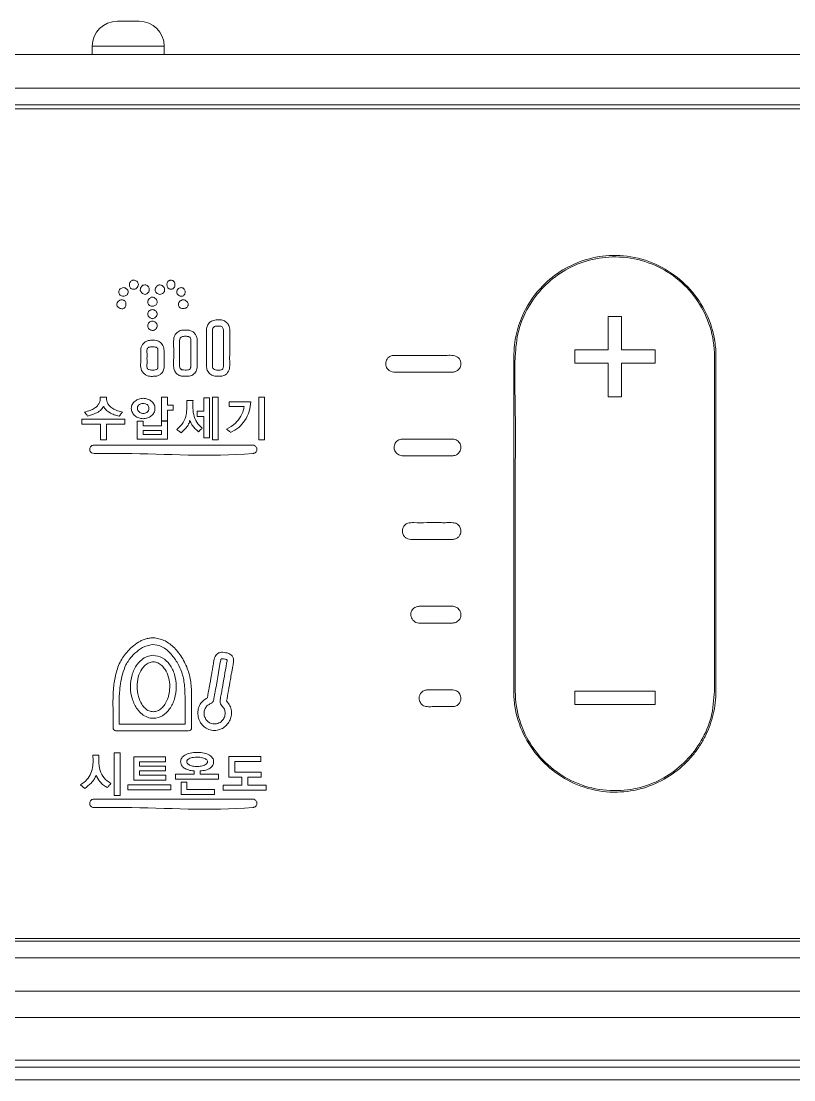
# Model space of a CAD drawing. Extents: x 7905 to 14077, y -986 to 9572.
# Drawn here: x 8956.5 to 9002.7, y -216.3 to -153 of the extents above; entities that cross this region are included whole.
import ezdxf

# ---------------------------------------------------------------- set-up
doc = ezdxf.new("R2010")
doc.units = 0
doc.header["$LTSCALE"] = 20
doc.header["$MEASUREMENT"] = 0
doc.layers.get('0').update_dxf_attribs({"linetype": 'CONTINUOUS'})

msp = doc.modelspace()

# ---------------------------------------------------------------- linework, layer by layer
at = {"color": 7, "linetype": 'Continuous', "lineweight": 15}
for p, q in [((8962.30162, -152.99746), (8963.60162, -152.99746)), ((9020.95162, -154.99706), (8816.95162, -154.99706)), ((8960.80162, -154.49746), (8960.80162, -154.99706)), ((8965.10162, -154.99706), (8965.10162, -154.49746)), ((9020.95163, -156.99746), (8816.95162, -156.99746)), ((8816.95162, -157.99746), (9020.95162, -157.99746)), ((8816.85923, -158.24731), (9020.85923, -158.24731)), ((8992.44863, -170.64763), (8991.64853, -170.64763)), ((8991.64853, -170.64763), (8991.64853, -172.64753)), ((8992.44863, -172.64753), (8992.44863, -170.64763)), ((8991.64853, -172.64753), (8989.64863, -172.64753)), ((8989.64863, -172.64753), (8989.64863, -173.44763)), ((8994.44888, -172.64753), (8992.44863, -172.64753)), ((8994.44888, -173.44763), (8994.44888, -172.64753)), ((8989.64863, -173.44763), (8991.64853, -173.44763)), ((8991.64853, -173.44763), (8991.64853, -175.44753)), ((8992.44863, -175.44753), (8992.44863, -173.44763)), ((8992.44863, -173.44763), (8994.44888, -173.44763)), ((8961.28041, -175.46811), (8961.64907, -175.46811)), ((8964.93861, -175.46811), (8965.29033, -175.46811)), ((8964.93861, -176.89016), (8964.93861, -175.46811)), ((8965.29033, -175.46811), (8965.29033, -175.962)), ((8966.45799, -175.66959), (8966.82382, -175.66959)), ((8967.46316, -175.52481), (8967.80677, -175.52481)), ((8967.46316, -176.32279), (8967.46316, -175.52481)), ((8967.80677, -175.52481), (8967.80677, -177.90994)), ((8967.9907, -178.02395), (8967.9907, -175.46843)), ((8967.9907, -175.46843), (8968.33466, -175.46843)), ((8968.33466, -175.46843), (8968.33466, -178.02395)), ((8968.98254, -176.04406), (8968.98254, -175.74914)), ((8968.98254, -175.74914), (8970.27441, -175.74914)), ((8970.75472, -178.02395), (8970.75472, -175.46843)), ((8970.75472, -175.46843), (8971.10644, -175.46843)), ((8971.10644, -175.46843), (8971.10644, -178.02395)), ((8991.64853, -175.44753), (8992.44863, -175.44753)), ((8965.29033, -175.962), (8965.64523, -175.962)), ((8965.29033, -176.26292), (8965.29033, -176.89016)), ((8965.64523, -176.26292), (8965.29033, -176.26292)), ((8965.64523, -175.962), (8965.64523, -176.26292)), ((8967.06558, -176.32279), (8967.46316, -176.32279)), ((8967.06558, -176.635), (8967.06558, -176.32279)), ((8969.88001, -176.04406), (8968.98254, -176.04406)), ((8960.18197, -176.79145), (8962.74808, -176.79145)), ((8960.18197, -177.08673), (8960.18197, -176.79145)), ((8961.2837, -177.08673), (8960.18197, -177.08673)), ((8961.2837, -178.02371), (8961.2837, -177.08673)), ((8961.64635, -177.08673), (8961.64635, -178.02371)), ((8962.74808, -177.08673), (8961.64635, -177.08673)), ((8962.74808, -176.79145), (8962.74808, -177.08673)), ((8963.48715, -176.91905), (8963.83922, -176.91905)), ((8963.48715, -177.99503), (8963.48715, -176.91905)), ((8963.83922, -176.91905), (8963.83922, -177.18575)), ((8963.83922, -177.18575), (8964.93847, -177.18575)), ((8964.93847, -177.18575), (8964.93847, -176.91905)), ((8964.93847, -176.91905), (8965.28984, -176.91905)), ((8965.29033, -176.89016), (8964.93861, -176.89016)), ((8965.28984, -176.91905), (8965.28984, -177.99503)), ((8967.46316, -176.635), (8967.06558, -176.635)), ((8967.46316, -177.90994), (8967.46316, -176.635)), ((8963.83922, -177.70328), (8963.83922, -177.47327)), ((8963.83922, -177.47327), (8964.93847, -177.47327)), ((8964.93847, -177.70328), (8963.83922, -177.70328)), ((8964.93847, -177.47327), (8964.93847, -177.70328)), ((8961.64635, -178.02371), (8961.2837, -178.02371)), ((8965.28984, -177.99503), (8963.48715, -177.99503)), ((8967.80677, -177.90994), (8967.46316, -177.90994)), ((8968.33466, -178.02395), (8967.9907, -178.02395)), ((8971.10644, -178.02395), (8970.75472, -178.02395)), ((8994.44885, -193.04722), (8989.64895, -193.04722)), ((8989.64895, -193.04722), (8989.64895, -193.84732)), ((8994.44885, -193.84732), (8994.44885, -193.04722)), ((8989.64895, -193.84732), (8994.44885, -193.84732)), ((8966.34588, -195.03139), (8962.41382, -195.03139)), ((8962.11329, -196.73786), (8962.46501, -196.73786)), ((8962.11329, -199.29338), (8962.11329, -196.73786)), ((8962.46501, -196.73786), (8962.46501, -199.29338)), ((8960.83507, -196.88278), (8961.20125, -196.88278)), ((8963.28024, -196.98509), (8965.18277, -196.98509)), ((8963.28024, -198.37609), (8963.28024, -196.98509)), ((8963.63196, -197.28036), (8963.63196, -197.53648)), ((8965.18277, -197.28036), (8963.63196, -197.28036)), ((8965.18277, -196.98509), (8965.18277, -197.28036)), ((8968.97414, -196.96561), (8970.88514, -196.96561)), ((8968.97414, -198.19469), (8968.97414, -196.96561)), ((8969.32304, -197.263), (8969.32304, -197.89977)), ((8970.88514, -197.263), (8969.32304, -197.263)), ((8970.88514, -196.96561), (8970.88514, -197.263)), ((8963.63196, -197.53648), (8965.16866, -197.53648)), ((8963.63196, -197.82576), (8963.63196, -198.08152)), ((8965.16866, -197.82576), (8963.63196, -197.82576)), ((8963.63196, -198.08152), (8965.1997, -198.08152)), ((8965.16866, -197.53648), (8965.16866, -197.82576)), ((8965.1997, -198.08152), (8965.1997, -198.37609)), ((8965.78486, -198.02465), (8966.88693, -198.02465)), ((8965.78486, -198.3224), (8965.78486, -198.02465)), ((8966.88693, -198.02465), (8966.88693, -197.82357)), ((8967.24712, -197.82357), (8967.24712, -198.02465)), ((8967.24712, -198.02465), (8968.35237, -198.02465)), ((8968.35237, -198.02465), (8968.35237, -198.3224)), ((8969.32304, -197.89977), (8970.90772, -197.89977)), ((8970.90772, -197.89977), (8970.90772, -198.19469)), ((8960.34576, -198.86786), (8960.08824, -198.65584)), ((8962.93385, -198.65203), (8965.50066, -198.65203)), ((8962.93385, -198.94731), (8962.93385, -198.65203)), ((8965.1997, -198.37609), (8963.28024, -198.37609)), ((8965.50066, -198.65203), (8965.50066, -198.94731)), ((8968.35237, -198.3224), (8965.78486, -198.3224)), ((8966.10885, -199.23718), (8966.10885, -198.48753)), ((8966.10885, -198.48753), (8966.46057, -198.48753)), ((8966.46057, -198.48753), (8966.46057, -198.94191)), ((8968.63618, -198.68047), (8969.7439, -198.68047)), ((8968.63618, -198.97574), (8968.63618, -198.68047)), ((8969.7439, -198.19469), (8968.97414, -198.19469)), ((8969.7439, -198.68047), (8969.7439, -198.19469)), ((8970.90772, -198.19469), (8970.10409, -198.19469)), ((8970.10409, -198.19469), (8970.10409, -198.68047)), ((8970.10409, -198.68047), (8971.20017, -198.68047)), ((8971.20017, -198.68047), (8971.20017, -198.97574)), ((8962.46501, -199.29338), (8962.11329, -199.29338)), ((8965.50066, -198.94731), (8962.93385, -198.94731)), ((8968.10487, -199.23718), (8966.10885, -199.23718)), ((8966.46057, -198.94191), (8968.10487, -198.94191)), ((8968.10487, -198.94191), (8968.10487, -199.23718)), ((8971.20017, -198.97574), (8968.63618, -198.97574)), ((9020.85923, -207.84731), (8816.85923, -207.84731)), ((9020.95162, -207.99746), (8816.95162, -207.99746)), ((8816.95163, -208.99746), (9020.95163, -208.99746)), ((9020.95162, -210.99746), (8816.95162, -210.99746)), ((9015.33321, -212.56551), (8822.57003, -212.56551)), ((8822.50781, -215.1104), (9015.39544, -215.1104)), ((9015.39544, -215.53622), (8822.50781, -215.53622)), ((8817.86493, -216.29108), (9020.03832, -216.29108)), ((8817.86493, -216.29168), (9020.03832, -216.29168))]:
    msp.add_line(p, q, dxfattribs=at)
at = {"color": 8, "linetype": 'Continuous', "lineweight": 15}
msp.add_line((8965.10162, -154.49746), (8960.80162, -154.49746), dxfattribs=at)
at = {"color": 7, "linetype": 'Continuous', "lineweight": 15}
for centre, start, end in [((8962.30162, -154.49746), 90, 180), ((8963.60162, -154.49746), 0, 90)]:
    msp.add_arc(centre, 1.5, start, end, dxfattribs=at)
for points, knots in [([(8986.00448, -173.07905), (8986.01147, -172.83667), (8986.02493, -172.37018), (8986.14614, -171.693), (8986.32944, -171.05712), (8986.75272, -170.03257), (8987.57277, -168.86799), (8988.91128, -167.8133), (8990.33741, -167.18181), (8991.96425, -166.92444), (8993.67169, -167.13953), (8995.2819, -167.86496), (8996.61233, -168.99211), (8997.58684, -170.44156), (8997.98335, -171.71116), (8998.07381, -172.52704), (8998.09151, -172.8426), (8998.09324, -173.1143), (8998.09261, -173.40618), (8998.09279, -173.72778), (8998.09262, -175.20177), (8998.0929, -179.40053), (8998.09272, -184.73922), (8998.09277, -188.97756), (8998.09275, -190.54891), (8998.09277, -191.03811), (8998.09269, -191.5273), (8998.09299, -192.01649), (8998.09185, -192.51225), (8998.09696, -193.09189), (8998.06975, -193.73764), (8997.94595, -194.4279), (8997.75485, -195.07518), (8997.49534, -195.68896), (8997.17294, -196.26558), (8996.79197, -196.80101), (8996.16528, -197.50775), (8995.18378, -198.2822), (8993.75809, -198.91293), (8992.13161, -199.17068), (8990.42486, -198.95511), (8988.8152, -198.22934), (8987.48488, -197.10205), (8986.51023, -195.65267), (8986.11367, -194.38307), (8986.02338, -193.56725), (8986.00568, -193.25149), (8986.00401, -192.97975), (8986.00461, -192.68782), (8986.00444, -192.36637), (8986.00461, -190.89239), (8986.00434, -186.69363), (8986.0045, -181.35494), (8986.00448, -177.1166), (8986.00448, -175.54525), (8986.00448, -175.05605), (8986.00448, -174.56686), (8986.00448, -174.07766), (8986.00448, -173.58173), (8986.00448, -173.24886), (8986.00448, -173.07905)], [0, 0, 0, 0, 0.00933422, 0.01796401, 0.02642985, 0.0347949, 0.06063149, 0.08016364, 0.09986979, 0.12008152, 0.14292922, 0.16517066, 0.18722208, 0.20928616, 0.23164561, 0.23763016, 0.24090838, 0.2438215, 0.24810058, 0.25215837, 0.25621617, 0.30490974, 0.41398334, 0.46197573, 0.46826044, 0.47454516, 0.48082987, 0.48711459, 0.49339931, 0.49993595, 0.50946027, 0.51825692, 0.5268909, 0.53542278, 0.54388518, 0.5523034, 0.5606972, 0.58023785, 0.59994702, 0.62015047, 0.64298459, 0.66522352, 0.68727778, 0.70934373, 0.7316998, 0.73768521, 0.74096274, 0.7438835, 0.74815678, 0.75221458, 0.75627238, 0.80496595, 0.91403955, 0.96203193, 0.96831665, 0.97460137, 0.98088608, 0.9871708, 0.99345552, 1, 1, 1, 1]), ([(8998.00456, -193.04733), (8997.96482, -193.57221), (8997.88661, -194.60503), (8997.2707, -196.03298), (8996.35873, -197.24597), (8995.16908, -198.19395), (8993.76121, -198.82337), (8992.14772, -199.08045), (8990.45587, -198.87683), (8988.8617, -198.17293), (8987.54995, -197.06749), (8986.59535, -195.63767), (8986.05967, -193.936), (8986.10212, -192.09867), (8986.09006, -190.21595), (8986.09753, -186.09395), (8986.07214, -181.49252), (8986.11887, -176.40378), (8986.01492, -173.64661), (8986.21632, -171.4897), (8986.82525, -170.06203), (8987.73925, -168.84899), (8988.92856, -167.90104), (8990.33668, -167.27162), (8991.95017, -167.01453), (8993.64199, -167.21813), (8995.23604, -167.92204), (8996.54761, -169.02751), (8997.50203, -170.45734), (8998.03753, -172.159), (8997.99517, -173.9963), (8998.00698, -175.87905), (8997.99848, -182.23989), (8998.0017, -187.96148), (8998.00456, -193.04733)], [0, 0, 0, 0, 0.02030714, 0.03995849, 0.05934831, 0.07872656, 0.09833603, 0.118551, 0.14141615, 0.16347455, 0.18525412, 0.20709658, 0.22939424, 0.25324313, 0.27791881, 0.3025945, 0.41314158, 0.4565708, 0.50000001, 0.52030723, 0.53995923, 0.55935034, 0.57873026, 0.59834131, 0.61855704, 0.64142153, 0.6634782, 0.68525585, 0.70709706, 0.72939424, 0.75324312, 0.77791881, 0.8025945, 1, 1, 1, 1]), ([(8962.66236, -169.44784), (8962.62454, -169.4438), (8962.55134, -169.43598), (8962.45907, -169.37573), (8962.39705, -169.29219), (8962.37208, -169.19094), (8962.39815, -169.08824), (8962.46483, -169.00462), (8962.5548, -168.94578), (8962.66062, -168.92093), (8962.76657, -168.94435), (8962.85761, -169.00141), (8962.92539, -169.08443), (8962.95379, -169.18798), (8962.92642, -169.29182), (8962.85958, -169.37445), (8962.76863, -169.43441), (8962.69762, -169.44339), (8962.66236, -169.44784)], [0, 0, 0, 0, 0.067239829, 0.130156277, 0.190562044, 0.250095509, 0.31036571, 0.373210844, 0.437317457, 0.499792458, 0.562221774, 0.62616769, 0.689013974, 0.749992779, 0.810876794, 0.873360727, 0.937108931, 1, 1, 1, 1]), ([(8963.2732, -169.02377), (8963.24858, -169.0223), (8963.20226, -169.01954), (8963.13972, -168.99466), (8963.08267, -168.95151), (8963.03823, -168.88417), (8963.01654, -168.79681), (8963.02025, -168.70624), (8963.04837, -168.61997), (8963.10119, -168.54578), (8963.1708, -168.50018), (8963.24794, -168.48176), (8963.32578, -168.48477), (8963.41803, -168.51274), (8963.50578, -168.5797), (8963.56028, -168.68948), (8963.55378, -168.81229), (8963.49722, -168.92111), (8963.39982, -169.00596), (8963.31596, -169.01775), (8963.2732, -169.02377)], [0, 0, 0, 0, 0.04362883, 0.08207616, 0.11770709, 0.16948941, 0.2219903, 0.2754041, 0.32870044, 0.3812479, 0.43445275, 0.47264691, 0.520716, 0.57126097, 0.64217895, 0.71060759, 0.78077393, 0.85221803, 0.92463398, 1, 1, 1, 1]), ([(8963.9536, -169.33072), (8963.92142, -169.32453), (8963.85173, -169.31113), (8963.77268, -169.25284), (8963.71355, -169.19088), (8963.67652, -169.1321), (8963.66321, -169.05056), (8963.68794, -168.95474), (8963.73425, -168.84863), (8963.83099, -168.7829), (8963.93852, -168.76055), (8964.04502, -168.77477), (8964.1327, -168.82995), (8964.18913, -168.91779), (8964.21201, -169.02498), (8964.21525, -169.14285), (8964.14176, -169.23099), (8964.06621, -169.31246), (8963.99111, -169.32464), (8963.9536, -169.33072)], [0, 0, 0, 0, 0.05659714, 0.12255404, 0.16638394, 0.20639194, 0.24142736, 0.30710286, 0.37647127, 0.43804021, 0.50250272, 0.56483466, 0.62068306, 0.67769917, 0.74134856, 0.81233935, 0.87119395, 0.93566579, 1, 1, 1, 1]), ([(8964.84345, -169.33037), (8964.80498, -169.32514), (8964.72941, -169.31488), (8964.63885, -169.24677), (8964.57709, -169.16447), (8964.55303, -169.06109), (8964.58366, -168.95372), (8964.63656, -168.8468), (8964.73657, -168.78004), (8964.84384, -168.75906), (8964.94659, -168.78156), (8965.03292, -168.83776), (8965.09866, -168.92515), (8965.12897, -169.03658), (8965.12573, -169.15593), (8965.05031, -169.24632), (8964.95903, -169.31312), (8964.88158, -169.32468), (8964.84345, -169.33037)], [0, 0, 0, 0, 0.06546685, 0.12863113, 0.18771797, 0.2392056, 0.30366873, 0.37496474, 0.43894273, 0.50176965, 0.55740479, 0.61475837, 0.67486944, 0.73999462, 0.81088985, 0.86780593, 0.93490966, 1, 1, 1, 1]), ([(8965.50148, -169.02376), (8965.47719, -169.02166), (8965.43086, -169.01765), (8965.36951, -168.98607), (8965.31438, -168.93277), (8965.27425, -168.85271), (8965.25936, -168.75282), (8965.27313, -168.65296), (8965.31276, -168.57294), (8965.36831, -168.51954), (8965.43101, -168.48954), (8965.50298, -168.48075), (8965.57476, -168.49099), (8965.63693, -168.52191), (8965.69227, -168.57572), (8965.73216, -168.65559), (8965.74666, -168.75502), (8965.73257, -168.85433), (8965.69296, -168.93393), (8965.63775, -168.98727), (8965.5757, -169.01755), (8965.52777, -169.02393), (8965.50237, -169.02376), (8965.50148, -169.02376)], [0, 0, 0, 0, 0.045095642, 0.086036046, 0.125702005, 0.186587494, 0.249168258, 0.311562505, 0.371994085, 0.411835333, 0.453222519, 0.499315513, 0.545144159, 0.586590321, 0.626609447, 0.687184622, 0.749379306, 0.811449008, 0.8716858, 0.911424377, 0.952628482, 0.998336896, 1, 1, 1, 1]), ([(8966.10988, -169.44779), (8966.07393, -169.44101), (8965.99948, -169.42697), (8965.9087, -169.35125), (8965.84816, -169.24625), (8965.85187, -169.12554), (8965.89931, -169.01942), (8965.98056, -168.95299), (8966.0673, -168.92827), (8966.14077, -168.92762), (8966.21367, -168.94656), (8966.27894, -168.9914), (8966.32676, -169.06334), (8966.35041, -169.14612), (8966.35112, -169.23241), (8966.32878, -169.31509), (8966.28179, -169.38691), (8966.20734, -169.43756), (8966.14472, -169.44831), (8966.11142, -169.44781), (8966.10988, -169.44779)], [0, 0, 0, 0, 0.06797514, 0.14073804, 0.21490524, 0.28872365, 0.35891184, 0.42849361, 0.47842629, 0.52641966, 0.56527278, 0.61879697, 0.67139744, 0.72492214, 0.77888068, 0.83207203, 0.88413732, 0.93722611, 0.99710318, 1, 1, 1, 1]), ([(8964.11655, -169.79925), (8964.11655, -169.79878), (8964.11639, -169.75877), (8964.14193, -169.67571), (8964.20888, -169.58443), (8964.28693, -169.52259), (8964.36305, -169.49062), (8964.45749, -169.49322), (8964.55645, -169.54387), (8964.63129, -169.62832), (8964.67217, -169.71953), (8964.68331, -169.79897), (8964.67088, -169.8799), (8964.627, -169.95367), (8964.55013, -170.00796), (8964.45936, -170.0361), (8964.36321, -170.03988), (8964.26988, -170.01928), (8964.1887, -169.97286), (8964.12762, -169.89647), (8964.12036, -169.83269), (8964.11655, -169.79925)], [0, 0, 0, 0, 0.000803408, 0.069636254, 0.14538054, 0.195112122, 0.241593454, 0.285869726, 0.355094122, 0.428523645, 0.478212852, 0.52719228, 0.565971982, 0.618818056, 0.671471016, 0.726192334, 0.782094421, 0.837216129, 0.890306149, 0.942492862, 1, 1, 1, 1]), ([(8962.57004, -170.19612), (8962.53268, -170.18951), (8962.4518, -170.1752), (8962.36367, -170.11614), (8962.30394, -170.05492), (8962.27186, -170.00265), (8962.2593, -169.94464), (8962.27094, -169.8667), (8962.31921, -169.77502), (8962.40448, -169.70127), (8962.4961, -169.6622), (8962.576, -169.65329), (8962.65701, -169.6666), (8962.73118, -169.7089), (8962.78631, -169.78293), (8962.81453, -169.87016), (8962.81767, -169.96223), (8962.7958, -170.0514), (8962.74735, -170.12888), (8962.66871, -170.18627), (8962.60419, -170.19271), (8962.57004, -170.19612)], [0, 0, 0, 0, 0.06644875, 0.14387872, 0.18179378, 0.21727438, 0.25065067, 0.28422396, 0.35450591, 0.42856138, 0.47878501, 0.52836596, 0.56833558, 0.62214541, 0.67439671, 0.72767291, 0.78168553, 0.83511752, 0.88736472, 0.94037536, 1, 1, 1, 1]), ([(8964.39972, -170.78383), (8964.36573, -170.77812), (8964.29548, -170.76633), (8964.20704, -170.69955), (8964.14008, -170.61324), (8964.10695, -170.50841), (8964.1311, -170.40256), (8964.1981, -170.31843), (8964.28951, -170.26014), (8964.39678, -170.235), (8964.50474, -170.2585), (8964.59606, -170.31739), (8964.66318, -170.40076), (8964.68859, -170.50532), (8964.6573, -170.60888), (8964.59387, -170.69754), (8964.50744, -170.76375), (8964.43579, -170.7842), (8964.4007, -170.78384), (8964.39972, -170.78383)], [0, 0, 0, 0, 0.060130794, 0.124275251, 0.189681475, 0.251687705, 0.311458053, 0.37340371, 0.437182787, 0.500071749, 0.562812406, 0.626781588, 0.68892137, 0.747764954, 0.80885585, 0.873711008, 0.937983691, 0.998276597, 1, 1, 1, 1]), ([(8965.94587, -169.93877), (8965.95318, -169.89868), (8965.96827, -169.81594), (8966.05374, -169.71964), (8966.16261, -169.65404), (8966.29067, -169.65594), (8966.40454, -169.70843), (8966.48666, -169.78792), (8966.5282, -169.87698), (8966.53474, -169.95427), (8966.51723, -170.03184), (8966.46827, -170.10163), (8966.38784, -170.15183), (8966.29436, -170.17714), (8966.19613, -170.17898), (8966.10134, -170.15735), (8966.01913, -170.11097), (8965.9569, -170.03535), (8965.94965, -169.97184), (8965.94587, -169.93877)], [0, 0, 0, 0, 0.06966709, 0.14380351, 0.21594081, 0.28432886, 0.35674043, 0.42994959, 0.47816898, 0.52462505, 0.56215804, 0.61456661, 0.66796245, 0.72392672, 0.78112259, 0.83729896, 0.89093971, 0.94321839, 1, 1, 1, 1]), ([(8968.33989, -174.22992), (8968.24811, -174.23021), (8968.06877, -174.23076), (8967.82219, -174.10159), (8967.6534, -173.87831), (8967.61319, -173.33767), (8967.63941, -172.70321), (8967.63449, -172.06028), (8967.63448, -171.73554), (8967.635, -171.57874), (8967.63328, -171.45833), (8967.64396, -171.32207), (8967.69582, -171.15328), (8967.82142, -170.98004), (8968.07152, -170.86245), (8968.33639, -170.84044), (8968.60041, -170.86014), (8968.81451, -170.98057), (8968.99461, -171.18985), (8969.04136, -171.55308), (8969.00855, -171.99486), (8969.02336, -172.64982), (8969.00728, -173.23804), (8969.02912, -173.77177), (8968.88043, -174.07548), (8968.60924, -174.22961), (8968.42967, -174.22982), (8968.33989, -174.22992)], [0, 0, 0, 0, 0.032037143, 0.062602182, 0.094956012, 0.126059623, 0.250336009, 0.321612415, 0.352935083, 0.365206536, 0.377048672, 0.395533962, 0.413262357, 0.438994078, 0.468540113, 0.507688107, 0.532249763, 0.560827837, 0.592298514, 0.625946957, 0.686299596, 0.749939139, 0.856853584, 0.89522932, 0.937276227, 0.968643327, 1, 1, 1, 1]), ([(8964.39972, -171.48734), (8964.36486, -171.48247), (8964.29396, -171.47257), (8964.20234, -171.40967), (8964.13409, -171.31979), (8964.10739, -171.20619), (8964.13239, -171.09284), (8964.19906, -171.0012), (8964.29078, -170.94027), (8964.39748, -170.91579), (8964.50448, -170.93875), (8964.5961, -170.99933), (8964.66276, -171.09059), (8964.68785, -171.20369), (8964.66328, -171.31672), (8964.59854, -171.40907), (8964.50858, -171.47109), (8964.43648, -171.48764), (8964.40069, -171.48735), (8964.39972, -171.48734)], [0, 0, 0, 0, 0.05969387, 0.12137731, 0.18475445, 0.24978513, 0.31477504, 0.37761208, 0.43958074, 0.50003181, 0.56027347, 0.62198078, 0.68468429, 0.74952933, 0.81457566, 0.8772719, 0.93859295, 0.99833848, 1, 1, 1, 1]), ([(8965.66478, -173.64343), (8965.66696, -173.17275), (8965.66932, -172.66285), (8965.66316, -172.07222), (8965.68168, -171.84525), (8965.82092, -171.63833), (8965.98973, -171.52077), (8966.16083, -171.45869), (8966.36508, -171.46722), (8966.58708, -171.45758), (8966.78979, -171.5395), (8966.94495, -171.67971), (8967.04818, -171.86357), (8967.07365, -172.02289), (8967.07192, -172.1222), (8967.07207, -172.18099), (8967.07197, -172.27897), (8967.072, -172.48474), (8967.07243, -172.89612), (8967.06988, -173.28869), (8967.07358, -173.64373), (8967.06016, -173.8182), (8966.975, -173.98238), (8966.87341, -174.09564), (8966.74517, -174.17872), (8966.57412, -174.23535), (8966.37036, -174.22745), (8966.14993, -174.23628), (8965.94816, -174.16271), (8965.78545, -174.02562), (8965.69401, -173.8614), (8965.67138, -173.72572), (8965.66647, -173.66443), (8965.66478, -173.64343)], [0, 0, 0, 0, 0.19289923, 0.20897412, 0.24269858, 0.28466546, 0.30563342, 0.3266116, 0.35791189, 0.38864994, 0.41696137, 0.4449071, 0.47305883, 0.50176426, 0.50979941, 0.51382055, 0.52587671, 0.54998904, 0.59821381, 0.69466349, 0.71073838, 0.7442219, 0.76483941, 0.78543176, 0.80598667, 0.82686572, 0.85818017, 0.88889447, 0.91675616, 0.94389433, 0.97477575, 0.99135487, 1, 1, 1, 1]), ([(8967.98571, -171.44051), (8967.98814, -171.42274), (8967.99328, -171.38518), (8968.02521, -171.334), (8968.07589, -171.28107), (8968.15119, -171.23357), (8968.28809, -171.22964), (8968.41523, -171.21454), (8968.53568, -171.24887), (8968.62293, -171.33228), (8968.64765, -171.50108), (8968.63778, -171.74026), (8968.64223, -172.11585), (8968.64323, -172.61452), (8968.63085, -173.15931), (8968.65966, -173.53225), (8968.63126, -173.73001), (8968.60148, -173.78549), (8968.5446, -173.84167), (8968.4359, -173.86022), (8968.3064, -173.85136), (8968.16897, -173.86117), (8968.04626, -173.80844), (8967.98071, -173.69951), (8967.98793, -173.56018), (8967.98441, -173.35133), (8967.9865, -172.98493), (8967.98524, -172.33264), (8967.98552, -171.789), (8967.98571, -171.44051)], [0, 0, 0, 0, 0.00862573, 0.01823644, 0.02856027, 0.04432651, 0.05968439, 0.09401396, 0.10600974, 0.11915124, 0.15011634, 0.18387897, 0.23693472, 0.33167704, 0.42641937, 0.50138235, 0.5127202, 0.52251085, 0.53144001, 0.55060857, 0.57297036, 0.59527321, 0.61675603, 0.63398217, 0.6533079, 0.68301917, 0.73607492, 0.83081724, 1, 1, 1, 1]), ([(8963.69466, -172.65932), (8963.69776, -172.61998), (8963.70346, -172.54764), (8963.74447, -172.42457), (8963.82686, -172.29287), (8963.96554, -172.16753), (8964.12818, -172.09269), (8964.26201, -172.07225), (8964.34931, -172.07331), (8964.42869, -172.07387), (8964.54262, -172.06623), (8964.73609, -172.10106), (8964.96539, -172.24886), (8965.09112, -172.52891), (8965.10456, -172.83416), (8965.10143, -173.1183), (8965.09998, -173.39642), (8965.10698, -173.61057), (8965.09088, -173.78274), (8965.04619, -173.90787), (8964.96546, -174.03496), (8964.83647, -174.15026), (8964.68644, -174.21141), (8964.56073, -174.23115), (8964.44909, -174.22895), (8964.29702, -174.23849), (8964.11027, -174.21134), (8963.86933, -174.08855), (8963.67293, -173.80084), (8963.7008, -173.40852), (8963.69385, -173.09171), (8963.69473, -172.86475), (8963.69466, -172.75739), (8963.69466, -172.69985), (8963.69466, -172.67435), (8963.69466, -172.65932)], [0, 0, 0, 0, 0.019428911, 0.035718302, 0.063572748, 0.095219484, 0.126746133, 0.150549681, 0.161447276, 0.16986134, 0.189774249, 0.217702008, 0.265739874, 0.317870338, 0.362221166, 0.416073659, 0.458386302, 0.49957247, 0.521926896, 0.543331216, 0.564519843, 0.595802067, 0.62709728, 0.643104453, 0.658386189, 0.682141937, 0.718411451, 0.74992265, 0.81400821, 0.875411521, 0.939521559, 0.971576654, 0.987403443, 0.992573471, 1, 1, 1, 1]), ([(8966.0165, -172.84333), (8966.01817, -172.65705), (8966.0206, -172.38611), (8966.01168, -172.08725), (8966.04553, -171.95921), (8966.08711, -171.89786), (8966.15941, -171.85728), (8966.26165, -171.83897), (8966.37126, -171.83584), (8966.47311, -171.83994), (8966.55002, -171.85338), (8966.60887, -171.87783), (8966.65445, -171.91927), (8966.68218, -171.98253), (8966.69373, -172.06593), (8966.69718, -172.21223), (8966.695, -172.4779), (8966.69755, -172.89654), (8966.69129, -173.31655), (8966.70123, -173.61535), (8966.67747, -173.7447), (8966.64418, -173.80042), (8966.58781, -173.83346), (8966.48909, -173.8537), (8966.34246, -173.85513), (8966.19964, -173.85299), (8966.10625, -173.8161), (8966.06231, -173.78067), (8966.03214, -173.72111), (8966.01926, -173.63754), (8966.01506, -173.48989), (8966.01738, -173.22262), (8966.01684, -172.99005), (8966.0165, -172.84333)], [0, 0, 0, 0, 0.11214973, 0.16312025, 0.1780221, 0.19093118, 0.20645178, 0.22628979, 0.25282374, 0.27223545, 0.28742721, 0.29950544, 0.31000196, 0.3235746, 0.33996643, 0.36036017, 0.4114258, 0.49954332, 0.61169305, 0.66403033, 0.67839357, 0.69009119, 0.70169053, 0.71644266, 0.75014184, 0.78993883, 0.80057855, 0.80984375, 0.8231943, 0.8394942, 0.86031939, 0.91188247, 1, 1, 1, 1]), ([(8964.07037, -173.16168), (8964.07293, -173.03591), (8964.07678, -172.84709), (8964.06159, -172.62466), (8964.12063, -172.52581), (8964.2284, -172.46623), (8964.39954, -172.47561), (8964.57096, -172.46662), (8964.67747, -172.52722), (8964.73533, -172.62627), (8964.71953, -172.84816), (8964.73115, -173.16278), (8964.71968, -173.47735), (8964.73551, -173.6994), (8964.67745, -173.79841), (8964.57073, -173.85931), (8964.39899, -173.85092), (8964.22714, -173.85925), (8964.12006, -173.79811), (8964.06178, -173.69875), (8964.07663, -173.47642), (8964.07287, -173.28749), (8964.07037, -173.16168)], [0, 0, 0, 0, 0.10257132, 0.15399626, 0.17344336, 0.19174903, 0.25017625, 0.30828289, 0.32647092, 0.34586713, 0.3971894, 0.49974493, 0.60234082, 0.65366855, 0.67308188, 0.69131617, 0.74965023, 0.80811125, 0.82643908, 0.84596451, 0.89742868, 1, 1, 1, 1]), ([(8982.34313, -173.98043), (8982.32501, -173.98043), (8982.28959, -173.98043), (8982.21421, -173.98043), (8982.07696, -173.98043), (8981.79701, -173.98046), (8981.23678, -173.98013), (8980.40018, -173.98287), (8979.57438, -173.97298), (8978.95089, -173.99018), (8978.59983, -173.95395), (8978.43179, -173.7767), (8978.36535, -173.63728), (8978.34, -173.48436), (8978.35781, -173.33024), (8978.42573, -173.18951), (8978.52305, -173.0889), (8978.62915, -173.02351), (8978.73205, -172.98947), (8978.87337, -172.97532), (8979.0336, -172.98142), (8979.25715, -172.97951), (8979.58806, -172.98041), (8980.17918, -172.98095), (8980.98523, -172.97599), (8981.74018, -172.99175), (8982.29119, -172.96562), (8982.60147, -173.01965), (8982.75798, -173.1894), (8982.82265, -173.32972), (8982.84616, -173.48292), (8982.8263, -173.63685), (8982.75614, -173.77669), (8982.64076, -173.89317), (8982.51435, -173.95782), (8982.40955, -173.97587), (8982.36281, -173.97908), (8982.34313, -173.98043)], [0, 0, 0, 0, 0.0053797, 0.01050993, 0.02236856, 0.0461094, 0.09359146, 0.18855483, 0.294914, 0.33669834, 0.37697117, 0.39194597, 0.40704302, 0.42227528, 0.43735898, 0.45235912, 0.46780229, 0.47822315, 0.48909411, 0.49963799, 0.52019208, 0.53662892, 0.56598089, 0.61839455, 0.71199043, 0.80558668, 0.8411089, 0.87771878, 0.89268066, 0.90778558, 0.92301684, 0.93809332, 0.95311226, 0.9685764, 0.98609798, 0.99414767, 1, 1, 1, 1]), ([(8960.32615, -176.36699), (8960.44643, -176.33883), (8960.6603, -176.28876), (8960.92586, -176.15512), (8961.10482, -176.00321), (8961.21675, -175.83207), (8961.2822, -175.6537), (8961.28098, -175.52709), (8961.28041, -175.46811)], [0, 0, 0, 0, 0.25625914, 0.45563664, 0.61271324, 0.73823799, 0.87806644, 1, 1, 1, 1]), ([(8961.64907, -175.46811), (8961.64858, -175.51821), (8961.6476, -175.62058), (8961.68922, -175.79027), (8961.78826, -175.96608), (8961.97387, -176.13229), (8962.24954, -176.27556), (8962.47481, -176.33445), (8962.60333, -176.36805)], [0, 0, 0, 0, 0.10395422, 0.2124545, 0.35968826, 0.51656664, 0.72419325, 1, 1, 1, 1]), ([(8963.842, -176.76281), (8963.7551, -176.75303), (8963.58167, -176.73353), (8963.35165, -176.6042), (8963.17808, -176.40693), (8963.11311, -176.14853), (8963.17901, -175.89103), (8963.35415, -175.69489), (8963.58521, -175.5736), (8963.84583, -175.52961), (8964.1056, -175.57588), (8964.33579, -175.69746), (8964.50935, -175.89538), (8964.57055, -176.15474), (8964.5042, -176.41242), (8964.33197, -176.61149), (8964.10256, -176.73468), (8963.92884, -176.76384), (8963.84227, -176.76281), (8963.842, -176.76281)], [0, 0, 0, 0, 0.06333953, 0.12639396, 0.18782195, 0.25052938, 0.3128707, 0.37404902, 0.43701969, 0.500264, 0.56352447, 0.62628779, 0.68724009, 0.74993148, 0.81293652, 0.87420206, 0.93677157, 0.99980592, 1, 1, 1, 1]), ([(8963.84198, -175.84756), (8963.84199, -175.84756), (8963.88713, -175.84756), (8963.97145, -175.85724), (8964.07887, -175.91162), (8964.15099, -175.99218), (8964.1882, -176.08751), (8964.19201, -176.18798), (8964.16261, -176.28523), (8964.09872, -176.37009), (8964.00926, -176.42525), (8963.90656, -176.45065), (8963.79989, -176.45302), (8963.69106, -176.42353), (8963.59466, -176.36437), (8963.52182, -176.27687), (8963.48827, -176.16651), (8963.50341, -176.05105), (8963.57528, -175.94563), (8963.69275, -175.86681), (8963.79237, -175.85396), (8963.84198, -175.84756)], [0, 0, 0, 0, 0.00001281, 0.06653229, 0.12273082, 0.17359133, 0.22235825, 0.27059878, 0.31913211, 0.36925261, 0.42377837, 0.4703982, 0.52387149, 0.57930473, 0.63420177, 0.68816512, 0.74341332, 0.7995335, 0.85346855, 0.92703467, 1, 1, 1, 1]), ([(8965.85016, -177.40807), (8965.99565, -177.27875), (8966.27153, -177.03352), (8966.41507, -176.58161), (8966.45244, -176.22648), (8966.45916, -175.94706), (8966.45838, -175.76208), (8966.45799, -175.66959)], [0, 0, 0, 0, 0.29805227, 0.56514176, 0.71169048, 0.85584479, 1, 1, 1, 1]), ([(8966.82382, -175.66959), (8966.81819, -175.77855), (8966.80347, -176.063), (8966.84051, -176.50846), (8967.01736, -176.99268), (8967.25646, -177.21893), (8967.37768, -177.33364)], [0, 0, 0, 0, 0.178830348, 0.466830301, 0.729692317, 1, 1, 1, 1]), ([(8970.27441, -175.74914), (8970.25484, -175.93994), (8970.21356, -176.34251), (8969.94754, -176.86986), (8969.56641, -177.31703), (8969.2421, -177.49616), (8969.07427, -177.58887)], [0, 0, 0, 0, 0.24758581, 0.52235195, 0.75280548, 1, 1, 1, 1]), ([(8960.52159, -176.609), (8960.4835, -176.56163), (8960.41852, -176.48082), (8960.35319, -176.40031), (8960.32615, -176.36699)], [0, 0, 0, 0, 0.58621917, 1, 1, 1, 1]), ([(8961.47328, -176.03543), (8961.41543, -176.11694), (8961.29136, -176.29171), (8960.95028, -176.47991), (8960.68188, -176.56073), (8960.52159, -176.609)], [0, 0, 0, 0, 0.26033863, 0.55827577, 1, 1, 1, 1]), ([(8962.41001, -176.609), (8962.31128, -176.58802), (8962.10173, -176.5435), (8961.83548, -176.40111), (8961.60868, -176.23691), (8961.51674, -176.1001), (8961.47328, -176.03543)], [0, 0, 0, 0, 0.26657819, 0.5657919, 0.79477818, 1, 1, 1, 1]), ([(8962.60333, -176.36805), (8962.56292, -176.41847), (8962.49853, -176.49882), (8962.43403, -176.5791), (8962.41001, -176.609)], [0, 0, 0, 0, 0.62750135, 1, 1, 1, 1]), ([(8968.83191, -177.38638), (8969.01631, -177.27946), (8969.35471, -177.08326), (8969.66382, -176.6756), (8969.82846, -176.3309), (8969.8644, -176.1309), (8969.88001, -176.04406)], [0, 0, 0, 0, 0.35785675, 0.65668896, 0.85093666, 1, 1, 1, 1]), ([(8966.63932, -176.85386), (8966.61754, -176.93145), (8966.57017, -177.10019), (8966.38258, -177.35554), (8966.21473, -177.51447), (8966.11509, -177.6088)], [0, 0, 0, 0, 0.25698552, 0.55893625, 1, 1, 1, 1]), ([(8967.14274, -177.54389), (8967.01527, -177.42615), (8966.84007, -177.26432), (8966.68196, -177.01719), (8966.65242, -176.90405), (8966.63932, -176.85386)], [0, 0, 0, 0, 0.5977628, 0.82157342, 1, 1, 1, 1]), ([(8966.11509, -177.6088), (8966.06188, -177.56857), (8965.97351, -177.50173), (8965.88527, -177.43473), (8965.85016, -177.40807)], [0, 0, 0, 0, 0.60209281, 1, 1, 1, 1]), ([(8967.37768, -177.33364), (8967.33075, -177.37559), (8967.25239, -177.44562), (8967.17412, -177.51576), (8967.14274, -177.54389)], [0, 0, 0, 0, 0.59896975, 1, 1, 1, 1]), ([(8969.07427, -177.58887), (8969.02525, -177.54796), (8968.94442, -177.48051), (8968.86368, -177.41296), (8968.83191, -177.38638)], [0, 0, 0, 0, 0.60649573, 1, 1, 1, 1]), ([(8960.89421, -178.3452), (8960.8675, -178.3477), (8960.81378, -178.35271), (8960.74179, -178.39191), (8960.68519, -178.45021), (8960.65015, -178.52358), (8960.64006, -178.6044), (8960.65593, -178.68439), (8960.69634, -178.75461), (8960.77845, -178.8305), (8960.92346, -178.85026), (8961.12184, -178.84299), (8961.42655, -178.84647), (8961.95579, -178.84478), (8964.97002, -178.83655), (8967.83866, -179.07522), (8970.47257, -178.83819), (8970.5459, -178.79948), (8970.6043, -178.73922), (8970.63864, -178.66486), (8970.64796, -178.58635), (8970.63319, -178.50813), (8970.59295, -178.43627), (8970.50944, -178.35943), (8970.36402, -178.34031), (8970.16655, -178.34736), (8969.86187, -178.34393), (8969.33259, -178.34596), (8966.31891, -178.34263), (8963.46515, -178.34398), (8960.89421, -178.3452)], [0, 0, 0, 0, 0.003880805, 0.007806217, 0.011651324, 0.015581817, 0.01944817, 0.023343966, 0.027261676, 0.0311105, 0.039230179, 0.047466625, 0.060409587, 0.083522154, 0.12479444, 0.499997362, 0.503696733, 0.507689918, 0.511782604, 0.515751098, 0.519413811, 0.523153988, 0.527169082, 0.531258912, 0.539232817, 0.547469354, 0.560412406, 0.583524792, 0.624797169, 1, 1, 1, 1]), ([(8979.33441, -178.98008), (8979.28536, -178.97421), (8979.18988, -178.96279), (8979.06136, -178.89937), (8978.95759, -178.80857), (8978.8829, -178.69296), (8978.84561, -178.5597), (8978.84379, -178.421), (8978.87624, -178.28644), (8978.97166, -178.11798), (8979.19115, -177.97791), (8979.54875, -177.98133), (8980.078, -177.97946), (8980.68325, -177.98088), (8981.29695, -177.98023), (8981.80919, -177.98024), (8982.15455, -177.98054), (8982.33309, -177.9807)], [0, 0, 0, 0, 0.03245654, 0.06318173, 0.09302851, 0.12271672, 0.15282073, 0.18328201, 0.21351046, 0.24322717, 0.30975455, 0.37236095, 0.47611781, 0.66139811, 0.77168365, 0.88197, 1, 1, 1, 1]), ([(8982.33309, -177.9807), (8982.38658, -177.9865), (8982.48877, -177.9976), (8982.62533, -178.06231), (8982.73212, -178.15598), (8982.80633, -178.27477), (8982.84172, -178.4106), (8982.84079, -178.55117), (8982.80499, -178.68691), (8982.7349, -178.79999), (8982.64222, -178.88787), (8982.53733, -178.94402), (8982.43568, -178.9688), (8982.34179, -178.98375), (8982.25297, -178.97964), (8982.11878, -178.98106), (8981.72843, -178.97959), (8981.17618, -178.98073), (8980.50367, -178.98041), (8979.92178, -178.98061), (8979.53202, -178.98026), (8979.33441, -178.98008)], [0, 0, 0, 0, 0.03503805, 0.06694302, 0.09717314, 0.12700884, 0.15727298, 0.18787108, 0.2181845, 0.24805954, 0.27378109, 0.30108247, 0.32486258, 0.34206228, 0.36316454, 0.38288232, 0.43001871, 0.61881725, 0.74468321, 0.87054836, 1, 1, 1, 1]), ([(8979.84749, -183.98011), (8979.78574, -183.97413), (8979.66939, -183.96287), (8979.52001, -183.87293), (8979.39181, -183.72839), (8979.32278, -183.50928), (8979.37035, -183.27864), (8979.49218, -183.10661), (8979.71179, -182.96919), (8980.17214, -182.98819), (8980.82994, -182.97826), (8981.48635, -182.97805), (8982.00239, -182.98393), (8982.29317, -182.96859), (8982.52798, -183.00297), (8982.67525, -183.09534), (8982.80034, -183.24323), (8982.8636, -183.4641), (8982.81093, -183.69354), (8982.68424, -183.86323), (8982.54077, -183.94742), (8982.41387, -183.97488), (8982.32522, -183.98158), (8982.2429, -183.98019), (8981.93409, -183.98148), (8981.39341, -183.98009), (8980.75509, -183.98058), (8980.30829, -183.98049), (8980.08922, -183.98054), (8979.95729, -183.98047), (8979.88878, -183.98066), (8979.84788, -183.98011), (8979.84749, -183.98011)], [0, 0, 0, 0, 0.02266607, 0.04270766, 0.06268779, 0.09319867, 0.12375139, 0.14624823, 0.16963081, 0.21614778, 0.3105321, 0.41624241, 0.45777134, 0.5012953, 0.52398009, 0.54401485, 0.56404146, 0.5945783, 0.62510752, 0.6476123, 0.67123953, 0.68470414, 0.69535493, 0.70403648, 0.71512974, 0.80951222, 0.90389654, 0.95108893, 0.97467686, 0.98487732, 0.99985585, 1, 1, 1, 1]), ([(8982.34313, -188.98054), (8982.31813, -188.98054), (8982.26675, -188.98054), (8982.15815, -188.98054), (8981.9601, -188.98053), (8981.55953, -188.98069), (8981.13988, -188.97971), (8980.75837, -188.98146), (8980.53652, -188.97714), (8980.33218, -188.99123), (8980.15272, -188.95283), (8980.01453, -188.86225), (8979.91291, -188.74188), (8979.84196, -188.57899), (8979.83692, -188.37471), (8979.9347, -188.16132), (8980.09245, -188.03167), (8980.23941, -187.99089), (8980.3861, -187.97331), (8980.55972, -187.98221), (8980.81442, -187.97942), (8981.19189, -187.98101), (8981.58237, -187.98097), (8981.93647, -187.9796), (8982.15956, -187.98351), (8982.34685, -187.97171), (8982.49102, -187.99828), (8982.59076, -188.04462), (8982.6885, -188.11716), (8982.77743, -188.22586), (8982.84591, -188.39001), (8982.84715, -188.59464), (8982.74568, -188.80666), (8982.58153, -188.93656), (8982.43442, -188.97271), (8982.36766, -188.97844), (8982.34313, -188.98054)], [0, 0, 0, 0, 0.01054189, 0.02165962, 0.04578222, 0.09403057, 0.19052727, 0.22269318, 0.25485857, 0.28405814, 0.30880474, 0.33061361, 0.35247556, 0.37436746, 0.40439907, 0.43556085, 0.47045122, 0.48620531, 0.49936356, 0.53260315, 0.55923324, 0.60678693, 0.69170419, 0.72386958, 0.7560355, 0.7858165, 0.80263406, 0.81721285, 0.8317835, 0.85364558, 0.87554239, 0.90567117, 0.93682704, 0.9717517, 0.98962318, 1, 1, 1, 1]), ([(8964.38832, -189.87061), (8964.38856, -189.8706), (8964.49406, -189.86623), (8964.7054, -189.89115), (8965.00947, -189.9757), (8965.41335, -190.1838), (8965.8829, -190.62274), (8966.3352, -191.29237), (8966.59093, -191.95223), (8966.69186, -192.50026), (8966.72205, -192.85068), (8966.73484, -193.13442), (8966.73953, -193.4121), (8966.74026, -193.68743), (8966.7387, -193.96888), (8966.73763, -194.14541), (8966.73713, -194.2832), (8966.73713, -194.38258), (8966.7371, -194.47916), (8966.73716, -194.70578), (8966.73645, -194.93332), (8966.73759, -195.15839), (8966.73611, -195.24357), (8966.72794, -195.29751), (8966.71596, -195.33472), (8966.70027, -195.36127), (8966.67546, -195.38214), (8966.64196, -195.39812), (8966.56675, -195.41789), (8966.42624, -195.42336), (8966.20496, -195.43325), (8965.86446, -195.42347), (8965.26778, -195.42266), (8964.34739, -195.42297), (8963.40219, -195.42353), (8962.71322, -195.42229), (8962.38718, -195.42841), (8962.21726, -195.43174), (8962.10878, -195.39021), (8962.0621, -195.33834), (8962.03864, -195.26894), (8962.04052, -195.18595), (8962.04062, -195.04447), (8962.0404, -194.87196), (8962.04016, -194.58675), (8962.04115, -194.24455), (8962.03532, -193.6811), (8962.04414, -192.97464), (8962.16601, -192.12444), (8962.41661, -191.31751), (8962.83636, -190.72741), (8963.26967, -190.32475), (8963.59986, -190.09071), (8963.89854, -189.95562), (8964.13901, -189.8908), (8964.30476, -189.87737), (8964.38832, -189.87061)], [0, 0, 0, 0, 0.0000404, 0.01769377, 0.03529765, 0.05272174, 0.09330625, 0.141332, 0.18724077, 0.21066233, 0.23453098, 0.24611847, 0.2582563, 0.28106421, 0.29225585, 0.30541979, 0.31064622, 0.31534592, 0.32207314, 0.32682969, 0.35332188, 0.36019663, 0.3645545, 0.3675846, 0.36929526, 0.37108591, 0.37266602, 0.37465177, 0.37725849, 0.3856413, 0.39807756, 0.41443264, 0.4426627, 0.49809145, 0.56863713, 0.60110684, 0.61345512, 0.62337867, 0.62939918, 0.63215068, 0.6347816, 0.64145591, 0.64589079, 0.6585427, 0.67033418, 0.69369574, 0.71587601, 0.76478012, 0.81188076, 0.85950447, 0.90485052, 0.93122297, 0.9585225, 0.97217603, 0.98597509, 1, 1, 1, 1]), ([(8962.41382, -195.03139), (8962.41379, -194.73592), (8962.41376, -194.31043), (8962.4139, -193.82774), (8962.41373, -193.61535), (8962.41395, -193.5132), (8962.4135, -193.456), (8962.41478, -193.40071), (8962.41859, -193.29853), (8962.43502, -193.03075), (8962.5086, -192.40089), (8962.66545, -191.72726), (8962.95783, -191.22891), (8963.14192, -191.00061), (8963.40108, -190.72852), (8963.79903, -190.40026), (8964.18847, -190.30878), (8964.38832, -190.26184)], [0, 0, 0, 0, 0.15665526, 0.22558364, 0.25591205, 0.26925656, 0.27974152, 0.28624039, 0.29857273, 0.33395436, 0.42839186, 0.6355053, 0.69276218, 0.73330388, 0.79063025, 0.89255827, 1, 1, 1, 1]), ([(8964.38832, -190.26184), (8964.58887, -190.28929), (8965.02908, -190.34955), (8965.52565, -190.83256), (8965.91377, -191.35425), (8966.1917, -191.97118), (8966.33869, -192.71286), (8966.34748, -193.51553), (8966.34552, -194.30527), (8966.34576, -194.78935), (8966.34588, -195.03139)], [0, 0, 0, 0, 0.10447772, 0.22931989, 0.348583112, 0.449449782, 0.582981283, 0.744521563, 0.872260699, 1, 1, 1, 1]), ([(8964.44473, -190.91208), (8964.63248, -190.94393), (8965.02033, -191.00973), (8965.46747, -191.46535), (8965.75836, -192.06996), (8965.8578, -192.78777), (8965.7552, -193.50252), (8965.46787, -194.11468), (8965.02876, -194.55413), (8964.52232, -194.71187), (8964.08776, -194.63324), (8963.75415, -194.4348), (8963.42356, -194.07723), (8963.15777, -193.52339), (8963.04909, -192.80601), (8963.14421, -192.08575), (8963.40575, -191.52486), (8963.73575, -191.16533), (8964.07049, -190.95405), (8964.32109, -190.92594), (8964.44473, -190.91208)], [0, 0, 0, 0, 0.054671739, 0.112933725, 0.177990258, 0.249993878, 0.322019204, 0.387179597, 0.445341585, 0.499481335, 0.535237731, 0.571962632, 0.611439936, 0.67667611, 0.748960616, 0.821561611, 0.887067876, 0.926814997, 0.9638922, 1, 1, 1, 1]), ([(8968.5754, -191.11217), (8968.62197, -191.12231), (8968.70311, -191.13996), (8968.80098, -191.14072), (8968.84479, -191.17432), (8968.85899, -191.19997), (8968.86399, -191.23143), (8968.85167, -191.29524), (8968.75749, -191.85395), (8968.63079, -192.51199), (8968.51415, -193.24826), (8968.43502, -193.56101), (8968.45401, -193.88975), (8968.69556, -194.05335), (8968.75318, -194.31281), (8968.73418, -194.56156), (8968.61028, -194.80146), (8968.38594, -194.97694), (8968.1249, -195.02804), (8967.9041, -194.98756), (8967.72547, -194.89654), (8967.64043, -194.79365), (8967.5968, -194.74085)], [0, 0, 0, 0, 0.02781008, 0.04845051, 0.05350415, 0.05892912, 0.0649939, 0.0715069, 0.09625421, 0.39324984, 0.45924391, 0.52523145, 0.58293931, 0.63266185, 0.68074831, 0.72838773, 0.77540238, 0.83236132, 0.88701744, 0.92354682, 0.96076635, 1, 1, 1, 1]), ([(8967.68358, -193.45391), (8967.72031, -193.24552), (8967.80088, -192.78841), (8967.90056, -192.22184), (8967.97507, -191.79789), (8968.01344, -191.57924), (8968.05387, -191.3469), (8968.08013, -191.12673), (8968.17206, -190.91887), (8968.28207, -190.80032), (8968.43474, -190.73189), (8968.61113, -190.71869), (8968.7828, -190.75707), (8968.95537, -190.78326), (8969.10297, -190.87787), (8969.22637, -191.02129), (8969.26537, -191.24358), (8969.22454, -191.45187), (8969.18159, -191.66311), (8969.15359, -191.82845), (8969.1118, -192.06362), (8969.04306, -192.45438), (8968.9442, -193.01488), (8968.86703, -193.45053), (8968.83081, -193.655)], [0, 0, 0, 0, 0.09845147, 0.21596151, 0.26764083, 0.29874443, 0.31921543, 0.37746934, 0.40094356, 0.42373929, 0.45107308, 0.47667357, 0.50460342, 0.5328311, 0.55678769, 0.58462047, 0.61843199, 0.65719937, 0.6830163, 0.71879449, 0.7351893, 0.79415254, 0.90338943, 1, 1, 1, 1]), ([(8968.47733, -191.18132), (8968.47967, -191.17181), (8968.48389, -191.15466), (8968.49778, -191.13343), (8968.51805, -191.11943), (8968.54475, -191.11281), (8968.56463, -191.1124), (8968.5754, -191.11217)], [0, 0, 0, 0, 0.21840439, 0.39389741, 0.5545965, 0.75880754, 1, 1, 1, 1]), ([(8964.44473, -194.28534), (8964.35831, -194.27374), (8964.17939, -194.24973), (8963.9455, -194.07824), (8963.71196, -193.79132), (8963.52546, -193.35002), (8963.44966, -192.78714), (8963.52238, -192.22333), (8963.71196, -191.78446), (8963.95001, -191.49844), (8964.18911, -191.33835), (8964.46062, -191.28392), (8964.73075, -191.34912), (8964.97007, -191.5147), (8965.20594, -191.80508), (8965.39094, -192.24529), (8965.45754, -192.80656), (8965.37807, -193.3641), (8965.18892, -193.79981), (8964.95237, -194.08266), (8964.71418, -194.25099), (8964.53291, -194.2741), (8964.44473, -194.28534)], [0, 0, 0, 0, 0.03310107, 0.068529475, 0.108018769, 0.174958708, 0.249687924, 0.324388081, 0.391170335, 0.430647265, 0.466247134, 0.499838625, 0.534101812, 0.570233599, 0.609962562, 0.676690225, 0.751021181, 0.824939406, 0.891254799, 0.930590354, 0.966231216, 1, 1, 1, 1]), ([(8967.5968, -194.74085), (8967.55781, -194.67196), (8967.48108, -194.53637), (8967.47282, -194.29836), (8967.54384, -194.07663), (8967.68469, -193.89298), (8967.84216, -193.81118), (8967.96124, -193.76598), (8968.06398, -193.64513), (8968.07418, -193.43476), (8968.24245, -192.60567), (8968.36601, -191.85638), (8968.47733, -191.18132)], [0, 0, 0, 0, 0.060761716, 0.11958928, 0.17861313, 0.239454462, 0.293546761, 0.314786581, 0.337227263, 0.411870554, 0.470135753, 1, 1, 1, 1]), ([(8982.34313, -193.9806), (8982.32207, -193.9806), (8982.27805, -193.9806), (8982.18519, -193.98061), (8982.01569, -193.98057), (8981.67385, -193.98097), (8981.28981, -193.97842), (8980.94955, -193.98351), (8980.75448, -193.9813), (8980.6114, -193.93113), (8980.4954, -193.84929), (8980.38317, -193.69989), (8980.32972, -193.49684), (8980.37103, -193.2789), (8980.4842, -193.1138), (8980.62698, -193.01827), (8980.75422, -192.98786), (8980.87979, -192.97548), (8981.02829, -192.9817), (8981.24582, -192.97981), (8981.56791, -192.98059), (8981.92654, -192.98272), (8982.24333, -192.97679), (8982.43838, -192.98086), (8982.58108, -193.03318), (8982.69577, -193.11665), (8982.80586, -193.26751), (8982.85706, -193.47121), (8982.81225, -193.68858), (8982.69671, -193.85217), (8982.55214, -193.94588), (8982.42559, -193.97443), (8982.36837, -193.97871), (8982.34313, -193.9806)], [0, 0, 0, 0, 0.0103332, 0.02158978, 0.04554953, 0.09346902, 0.1893007, 0.23370689, 0.26079826, 0.28424031, 0.30687826, 0.32942517, 0.37480506, 0.40493231, 0.43563216, 0.4706943, 0.48619871, 0.49943349, 0.53248451, 0.558933, 0.60616179, 0.69049082, 0.73464927, 0.7619727, 0.78538075, 0.80798579, 0.83054832, 0.87591905, 0.90604165, 0.93679111, 0.97186773, 0.98759121, 1, 1, 1, 1]), ([(8968.83081, -193.655), (8968.90588, -193.74199), (8969.05051, -193.90959), (8969.13736, -194.22985), (8969.12227, -194.54539), (8969.0163, -194.84208), (8968.83368, -195.09897), (8968.58345, -195.2958), (8968.27349, -195.40745), (8967.93456, -195.40434), (8967.61507, -195.29302), (8967.36172, -195.08471), (8967.19369, -194.81645), (8967.10977, -194.51437), (8967.11128, -194.20022), (8967.20406, -193.89811), (8967.39278, -193.6246), (8967.58425, -193.51221), (8967.68358, -193.45391)], [0, 0, 0, 0, 0.0666888, 0.12848358, 0.18908928, 0.24985857, 0.31079531, 0.37180422, 0.43393771, 0.50044201, 0.56684772, 0.62867018, 0.68925537, 0.74981294, 0.81039099, 0.87106411, 0.93311884, 1, 1, 1, 1]), ([(8966.88693, -197.82357), (8966.77221, -197.81146), (8966.5647, -197.78957), (8966.32098, -197.68171), (8966.17465, -197.54982), (8966.09921, -197.41632), (8966.07674, -197.28052), (8966.09411, -197.15617), (8966.14439, -197.04993), (8966.22642, -196.95524), (8966.38663, -196.83955), (8966.67348, -196.74106), (8967.06879, -196.70955), (8967.46396, -196.74038), (8967.75193, -196.83605), (8967.91317, -196.95076), (8967.99584, -197.04577), (8968.04628, -197.15378), (8968.06667, -197.30453), (8968.01842, -197.49792), (8967.83884, -197.67659), (8967.57066, -197.79025), (8967.36238, -197.8117), (8967.24712, -197.82357)], [0, 0, 0, 0, 0.074287594, 0.134369692, 0.168512936, 0.200044101, 0.231604405, 0.2557053, 0.280179478, 0.306497081, 0.335871285, 0.407019603, 0.498909176, 0.590884128, 0.66207704, 0.691460676, 0.717864178, 0.742626152, 0.767354046, 0.815174968, 0.865173957, 0.925390915, 1, 1, 1, 1]), ([(8960.08824, -198.65584), (8960.22811, -198.56144), (8960.49452, -198.38165), (8960.74735, -197.96499), (8960.83499, -197.53995), (8960.85411, -197.17608), (8960.84056, -196.96729), (8960.83507, -196.88278)], [0, 0, 0, 0, 0.24508391, 0.46679407, 0.69326291, 0.87583495, 1, 1, 1, 1]), ([(8961.20125, -196.88278), (8961.1941, -196.99615), (8961.17484, -197.30141), (8961.22456, -197.77781), (8961.47801, -198.27456), (8961.76575, -198.47402), (8961.91457, -198.57717)], [0, 0, 0, 0, 0.17443738, 0.46968394, 0.72572676, 1, 1, 1, 1]), ([(8966.61336, -197.47538), (8966.58218, -197.45805), (8966.52581, -197.42671), (8966.46995, -197.36423), (8966.44804, -197.30634), (8966.44457, -197.26255), (8966.45343, -197.21952), (8966.47816, -197.17645), (8966.52341, -197.13309), (8966.59849, -197.08475), (8966.71076, -197.03784), (8966.92876, -196.99541), (8967.20687, -196.99238), (8967.46865, -197.04373), (8967.61165, -197.12807), (8967.67433, -197.1955), (8967.6942, -197.27471), (8967.66924, -197.36959), (8967.57875, -197.44998), (8967.41278, -197.52791), (8967.16629, -197.563), (8966.87758, -197.56518), (8966.69424, -197.50287), (8966.61336, -197.47538)], [0, 0, 0, 0, 0.03623021, 0.06551871, 0.08305794, 0.09851588, 0.10964647, 0.12741547, 0.14814862, 0.17301407, 0.21814369, 0.27126602, 0.39846651, 0.50047057, 0.5375307, 0.56644746, 0.59181041, 0.61726302, 0.6625844, 0.70923104, 0.8037305, 0.9134087, 1, 1, 1, 1]), ([(8961.02592, -198.06706), (8960.99528, -198.14841), (8960.92664, -198.33061), (8960.69669, -198.61201), (8960.4778, -198.7716), (8960.34576, -198.86786)], [0, 0, 0, 0, 0.24246234, 0.54303521, 1, 1, 1, 1]), ([(8961.69761, -198.81671), (8961.61995, -198.77286), (8961.45286, -198.67851), (8961.2067, -198.43167), (8961.09342, -198.20319), (8961.02592, -198.06706)], [0, 0, 0, 0, 0.25978741, 0.55893181, 1, 1, 1, 1]), ([(8961.91457, -198.57717), (8961.87935, -198.61593), (8961.8069, -198.69565), (8961.73471, -198.77562), (8961.69761, -198.81671)], [0, 0, 0, 0, 0.486104008, 1, 1, 1, 1]), ([(8960.89421, -199.51077), (8960.8675, -199.51327), (8960.81378, -199.51828), (8960.74179, -199.55748), (8960.68519, -199.61578), (8960.65015, -199.68915), (8960.64006, -199.76997), (8960.65593, -199.84996), (8960.69634, -199.92018), (8960.77845, -199.99607), (8960.92346, -200.01583), (8961.12184, -200.00856), (8961.42655, -200.01204), (8961.95579, -200.01035), (8964.97002, -200.00212), (8967.83867, -200.24082), (8970.47257, -200.00376), (8970.5459, -199.96505), (8970.6043, -199.90479), (8970.63864, -199.83043), (8970.64796, -199.75192), (8970.63319, -199.6737), (8970.59295, -199.60184), (8970.50944, -199.525), (8970.36402, -199.50588), (8970.16655, -199.51293), (8969.86187, -199.5095), (8969.33259, -199.51153), (8966.31891, -199.5082), (8963.46515, -199.50955), (8960.89421, -199.51077)], [0, 0, 0, 0, 0.00388081, 0.0078062, 0.01165131, 0.01558182, 0.0194482, 0.02334402, 0.02726167, 0.03111049, 0.03923018, 0.04746663, 0.06040959, 0.08352215, 0.12479444, 0.49999735, 0.50369672, 0.50768989, 0.51178257, 0.51575109, 0.51941378, 0.523154, 0.52716905, 0.53125893, 0.53923283, 0.54746937, 0.56041242, 0.58352481, 0.62479718, 1, 1, 1, 1])]:
    msp.add_open_spline(points, degree=3, knots=knots, dxfattribs=at)

doc.saveas('drawing.dxf')
